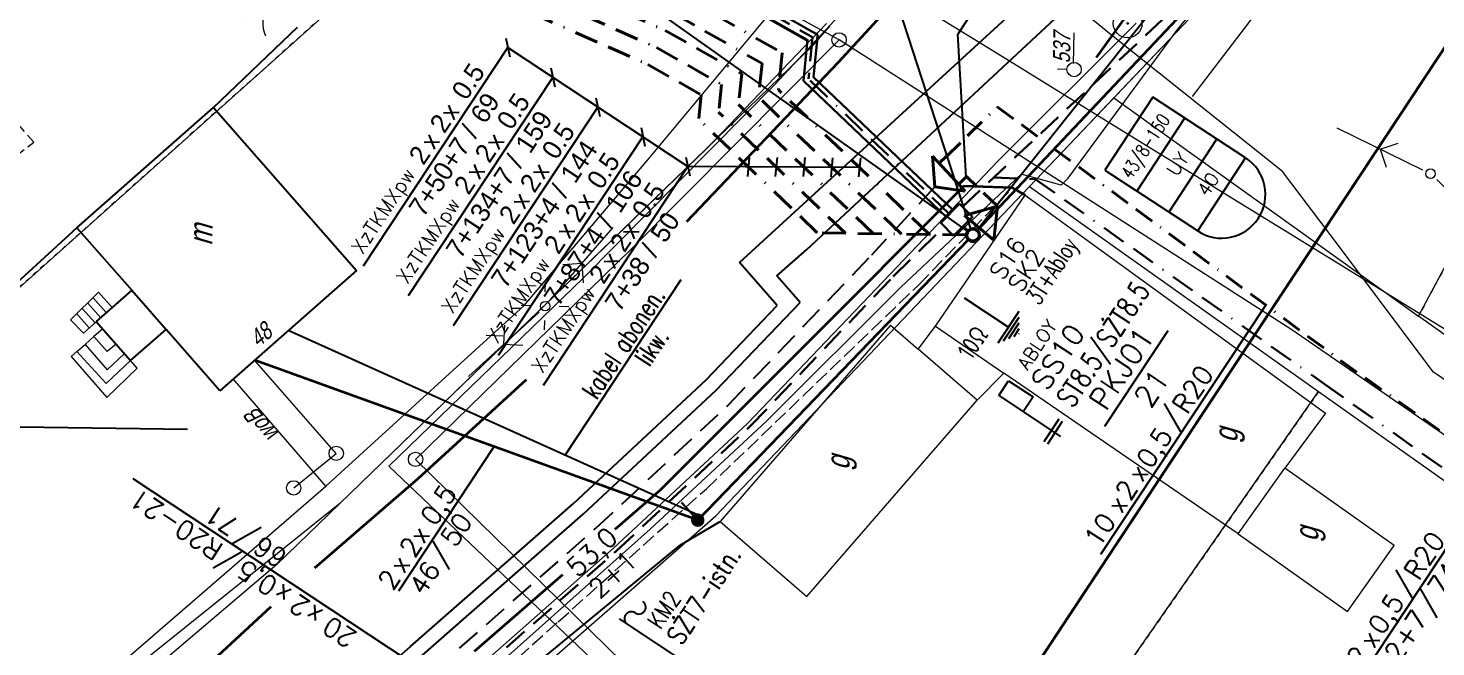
# Model space of a CAD drawing. Header units: millimetres. Extents: x 4848043 to 9699780, y 5827542 to 11659147.
# Drawn here: x 4849545.3 to 4849692.8, y 5830540 to 5830604.8 of the extents above; entities that cross this region are included whole.
import ezdxf
from ezdxf.enums import TextEntityAlignment as Align

# ---------------------------------------------------------------- set-up
doc = ezdxf.new("R2010")
doc.units = ezdxf.units.MM
doc.header["$MEASUREMENT"] = 0
for name, pattern in [('0', [0]), ('BORDER', [1.75, 0.5, -0.25, 0.5, -0.25, 0, -0.25]), ('DASHED', [0.75, 0.5, -0.25]), ('GUZ', [1, 0.5, -0.5]), ('KOC', [2, 1.5, -0.5]), ('KOJ', [0]), ('SCH', [0]), ('UOK', [1.5, 1, -0.5]), ('UPW', [0])]:
    doc.linetypes.add(name, pattern=pattern)
doc.layers.get('0').update_dxf_attribs({"lineweight": 18})
for name, color, linetype, lineweight in [('EADTD_T_0', 7, '0', 18), ('EBTPO_L_6', 9, '0', 18), ('EBUOA_T_0', 7, '0', 25), ('EBUOA_T_1', 251, '0', 25), ('EBUPP_L_2', 7, '0', 13), ('EBUPP_L_3', 6, '0', 25), ('EDZPD_L_0', 251, '0', 18), ('EUZPU_L_4', 251, 'GUZ', 18), ('SDRPK_L_0', 7, '0', 35), ('SDRPK_L_2', 251, 'KOC', 18), ('SZNPM_T_0', 251, '0', 18), ('SZNPS_T_0', 7, '0', 18), ('SZOPO_T_0', 251, '0', 18), ('TEL kable doziemne proj.', 32, 'BORDER', 30), ('TEL kanalizacja tel. proj.', 32, 'DASHED', 30), ('TEL rury', 6, 'Continuous', 30), ('TEL studnie projektowane', 32, 'Continuous', 30), ('TES kable doziemne proj.', 4, 'BORDER', 40), ('TES kable napow. proj.', 241, 'LIN_NAPOW_PROJ', 35), ('TES zakończenia projektowane', 4, 'Continuous', 40), ('TES złącza projektowane', 4, 'Continuous', 40), ('UEEPA_T_2', 251, '0', 18), ('UKKPA_L_6', 251, 'UOK', 9), ('UKKPA_T_4', 251, '0', 18), ('UKKPOR_L_0', 36, '0', 18), ('UTTPA_T_2', 34, '0', 18), ('UTTPO_L_0', 34, '0', 18), ('UWWOO_T_0', 251, '0', 18), ('UWWPO_L_0', 162, 'UPW', 18)]:
    doc.layers.add(name, color=color, linetype=linetype, lineweight=lineweight)
for name, color, linetype in [('OPIS_KABLA', 30, 'Continuous'), ('OPIS_RURY', 6, 'Continuous'), ('RURY-ISTN', 6, 'Continuous'), ('S-T-DLUG', 30, 'Continuous'), ('SZOPO_L_0', 251, 'BGS'), ('TEL długości przelotów', 30, 'Continuous'), ('TES kable kanałowe istn.', 140, 'Continuous'), ('TES kable kanałowe likw.', 9, 'KAB_KANAL_LIKW'), ('TES kable kanałowe proj.', 4, 'DASHED'), ('TES kable napow. likw.', 9, 'LIN_NAPOW_LIKW'), ('TES opisy kabli abon.', 30, 'Continuous'), ('TES opisy kabli rozdz.', 30, 'Continuous'), ('TES opisy zakończeń', 30, 'Continuous'), ('TES rury', 6, 'Continuous'), ('TES zakończenia istniejące', 140, 'Continuous')]:
    doc.layers.add(name, color=color, linetype=linetype)
doc.layers.add('RYS layout', color=7, linetype='Continuous', lineweight=30, plot=False)
doc.styles.add('ROMANS', font='simplex.shx')
doc.styles.add('SIMPLEX', font='simplex.shx', dxfattribs={"width": 0.8, "height": 1.5})
doc.styles.add('Simplex2', font='simplex.shx', dxfattribs={"width": 0.7})
doc.styles.get("Standard").update_dxf_attribs({"font": 'txt', "width": 0.8, "oblique": 15})
doc.linetypes.add('BGS', pattern='A,2.5,[133,ltypeshp.shx,S=0.2,R=0,X=0,Y=0],2.5', length=5)
doc.linetypes.add('KAB_KANAL_LIKW', pattern='A,0.5,[131,ltypeshp.shx,S=0.1,R=0,X=-0.1,Y=-0.1],0.2,[131,ltypeshp.shx,S=0.1,R=180,X=-0.1,Y=0.1],0.1', length=0.8)
doc.linetypes.add('LIN_NAPOW_LIKW', pattern='A,0.0001,[131,ltypeshp.shx,S=0.1,R=20,X=0.34023,Y=-0.12817],-0.1,[131,ltypeshp.shx,S=0.1,R=200,X=0.35977,Y=0.12817],-0.3,[135,l_napow.shx,S=0.1,R=0,X=-0.4,Y=0],-0.2,[135,l_napow.shx,S=0.1,R=180,X=0.2,Y=0],-0.2', length=0.8001)
doc.linetypes.add('LIN_NAPOW_PROJ', pattern='A,0.0001,-0.4,[136,l_napow.shx,S=0.1,R=0,X=-0.4,Y=0],-0.2,[137,l_napow.shx,S=0.1,R=0,X=-0.2,Y=0],-0.2', length=0.8001)

# ---------------------------------------------------------------- blocks, each defined once
blk = doc.blocks.new('OSM')
at = {"color": 0}
blk.add_line((0, 0.375), (0, 0.875), dxfattribs=at)
blk.add_circle((0, 0), 0.375, dxfattribs=at)
blk = doc.blocks.new('OSP')
at = {"color": 0}
for radius in [0.75, 0.045]:
    blk.add_circle((0, 0), radius, dxfattribs=at)
blk = doc.blocks.new('BGB')
at = {"color": 0}
for centre, start, end in [((-1.5, 0.021), 0, 60.404), ((1.5, 0.021), 120, 180.404)]:
    blk.add_arc(centre, 1.5, start, end, dxfattribs=at)
blk = doc.blocks.new('SLS')
at = {"color": 0}
blk.add_circle((0, 0), 0.25, dxfattribs=at)
blk.add_circle((0, 0), 0.25, dxfattribs=at)
blk = doc.blocks.new('PNN')
at = {"color": 0}
for p, q in [((0.4395, 0.01539), (5.4395, 0.01539)), ((2.9395, 0.01539), (2.2324, 0.72249)), ((2.9395, 0.01539), (2.2324, -0.69171))]:
    blk.add_line(p, q, dxfattribs=at)
blk = doc.blocks.new('LAT')
at = {"color": 0}
for p, q in [((0.00809, 0.758155), (0.00809, 1.258155)), ((-1.24191, 0.008155), (-0.74191, 0.008155)), ((0.75809, 0.008155), (1.25809, 0.008155)), ((0.00809, -0.741845), (0.00809, -1.241845))]:
    blk.add_line(p, q, dxfattribs=at)
blk = doc.blocks.new('UKK')
at = {"color": 0}
blk.add_circle((0, 0), 0.375, dxfattribs=at)
blk = doc.blocks.new('KBR-SL1P')
for p, q in [((0, 0), (-1, 1.482)), ((-1, 1.482), (1, 1.482)), ((1, 1.482), (0, 0))]:
    blk.add_line(p, q)
blk.add_circle((0, 1.982), 0.35)
blk = doc.blocks.new('KB-RZP')
at = {"style": 'SIMPLEX'}
for s, p in [('/', (0.5, 0.389)), ('x', (-4.75, 0.25)), ('x', (-2.783, 0.25))]:
    blk.add_text(s, height=1, dxfattribs=at).set_placement(p)
at = {"style": 'SIMPLEX', "flags": 1}
blk.add_attdef('TYP-KAB', text='', height=0.5, dxfattribs=at).set_placement((-8.408, 0.25), align=Align.RIGHT)
at = {"style": 'SIMPLEX'}
for tag, p in [('POJ-KAB', (-5.158, 0.25)), ('DL-KAB', (0.19, -1.25))]:
    blk.add_attdef(tag, text='', height=1, dxfattribs=at).set_placement(p, align=Align.RIGHT)
for tag, p in [('KONS-KAB', (-3.5, 0.25)), ('SR-ZYL', (-0.85, 0.25)), ('SEP', (0.835, -1.25))]:
    blk.add_attdef(tag, text='', height=1, dxfattribs=at).set_placement(p, align=Align.CENTER)
for tag, p in [('NR-KAB', (1.5, 0.25)), ('DL-MON', (1.5, -1.25))]:
    blk.add_attdef(tag, p, '', height=1, dxfattribs=at)
at = {"style": 'SIMPLEX', "flags": 1}
blk.add_attdef('REJ-SZAF', (7.64, 0.25), '', height=0.5, dxfattribs=at)
blk = doc.blocks.new('KB-IWP')
at = {"style": 'SIMPLEX'}
for p in [(-1.218, 0.25), (0.637, 0.25)]:
    blk.add_text('x', height=1, dxfattribs=at).set_placement(p, align=Align.RIGHT)
at = {"style": 'SIMPLEX', "flags": 1}
blk.add_attdef('TYP-KAB', text='', height=0.5, dxfattribs=at).set_placement((-6.017, 0.25), align=Align.RIGHT)
at = {"style": 'SIMPLEX'}
for tag, p in [('POJ-KAB', (-2.134, 0.25)), ('DL-KAB', (-0.618, -1.25))]:
    blk.add_attdef(tag, text='', height=1, dxfattribs=at).set_placement(p, align=Align.RIGHT)
for tag, p in [('KONS-KAB', (-0.519, 0.25)), ('SR-ZYL', (2.116, 0.25)), ('SEP', (-0.022, -1.25))]:
    blk.add_attdef(tag, text='', height=1, dxfattribs=at).set_placement(p, align=Align.CENTER)
at = {"style": 'SIMPLEX', "flags": 1}
blk.add_attdef('REJ-SZAF', (6.387, 0.25), '', height=0.5, dxfattribs=at)
at = {"style": 'SIMPLEX'}
blk.add_attdef('DL-MON', (0.697, -1.25), '', height=1, dxfattribs=at)
blk = doc.blocks.new('KBR-ZP2')
blk.add_line((-4, 2), (4, 2))
at = {"style": 'SIMPLEX'}
for tag, p in [('REJ-SZAF', (0, 2.5)), ('NR-ZAK', (0, 0))]:
    blk.add_attdef(tag, text='', height=1.5, dxfattribs=at).set_placement(p, align=Align.CENTER)
blk = doc.blocks.new('S-T-DLUG')
at = {"style": 'ROMANS'}
blk.add_attdef('DL.KAN', text='', height=1, dxfattribs=at).set_placement((0, 0.3), align=Align.CENTER)
blk.add_attdef('L.OTW', text='', height=1, dxfattribs=at).set_placement((0, -0.3), align=Align.TOP_CENTER)
blk = doc.blocks.new('ZL-2P')
for p, q in [((0, 0), (1, 1.25)), ((1, 1.25), (1, -1.25)), ((1, 0.75), (1.5, 0.75)), ((1, -1.25), (0, 0)), ((1, -0.75), (1.5, -0.75))]:
    blk.add_line(p, q)
blk = doc.blocks.new('ZLOP')
for p, q in [((9.15, 0), (0, 0)), ((0, 0), (0, -11.62)), ((9.15, -11.62), (9.15, 0)), ((9.15, -4), (0, -4)), ((9.15, -8), (0, -8)), ((0, -11.62), (9.15, -11.62))]:
    blk.add_line(p, q)
blk.add_arc((4.58, -11.62), 4.58, 180, 0)
at = {"style": 'ROMANS', "width": 0.713756}
blk.add_attdef('MUFA', text='', height=1.41, dxfattribs=at).set_placement((0.63, -2.88), (8.18, -2.88), align=Align.FIT)
at = {"style": 'ROMANS'}
for tag, p in [('LACZNIK', (4.71, -6.72)), ('PARY', (4.69, -10.56))]:
    blk.add_attdef(tag, text='', height=1.41, dxfattribs=at).set_placement(p, align=Align.CENTER)
for tag, flags, p in [('NRZL', 4, (4.68, -14.12)), ('BOKT', 1, (4.69, -17.8))]:
    blk.add_attdef(tag, text='', height=1.41, dxfattribs=dict(at, flags=flags)).set_placement(p, align=Align.CENTER)

msp = doc.modelspace()

# ---------------------------------------------------------------- hatches: boundary and pattern name
at = {"layer": 'UTTPA_T_2', "linetype": 'LIN_NAPOW_LIKW'}
h = msp.add_hatch(color=140, dxfattribs=at)
h.paths.add_polyline_path([(4849614.8, 5830553.5, 0.215792), (4849614.84, 5830552.92), (4849615.46, 5830553.25), (4849615.82, 5830552.65, 0.170354), (4849616.12, 5830553.01, 1)])
h.paths.add_polyline_path([(4849615.46, 5830553.25), (4849614.84, 5830552.92, 0.427671), (4849615.82, 5830552.65)])
h = msp.add_hatch(color=140, dxfattribs=at)
h.paths.add_polyline_path([(4849614.95, 5830553.44, 0.215792), (4849614.99, 5830553), (4849615.46, 5830553.26), (4849615.74, 5830552.79, 0.170354), (4849615.97, 5830553.07, 1)])
h.paths.add_polyline_path([(4849615.46, 5830553.26), (4849614.99, 5830553, 0.427671), (4849615.74, 5830552.79)])

# ---------------------------------------------------------------- linework, layer by layer
at = {"layer": 'EBTPO_L_6', "linetype": 'SCH'}
for p, q in [((4849552.7, 5830577.14), (4849549.78, 5830574.23)), ((4849554.13, 5830575.51), (4849552.7, 5830577.14)), ((4849551.56, 5830576), (4849552.91, 5830574.46)), ((4849552.13, 5830576.57), (4849553.52, 5830574.98)), ((4849551.12, 5830572.83), (4849549.78, 5830574.23)), ((4849550.42, 5830574.88), (4849551.73, 5830573.38)), ((4849550.99, 5830575.43), (4849552.34, 5830573.91)), ((4849552.48, 5830574.04), (4849551.12, 5830572.83))]:
    msp.add_line(p, q, dxfattribs=at)
at = {"layer": 'EBTPO_L_6', "linetype": '0'}
for p, q in [((4849553.15, 5830573.29), (4849552.23, 5830572.49)), ((4849550.43, 5830570.9), (4849551.3, 5830571.66)), ((4849551.3, 5830571.66), (4849552.23, 5830572.49)), ((4849551.3, 5830571.66), (4849553.63, 5830569)), ((4849553.63, 5830570.9), (4849552.23, 5830572.49)), ((4849554.54, 5830571.69), (4849553.63, 5830570.9)), ((4849549.84, 5830570.39), (4849550.43, 5830570.9)), ((4849549.84, 5830570.39), (4849553.58, 5830566.1)), ((4849553.51, 5830567.58), (4849550.43, 5830570.9)), ((4849556.07, 5830569.96), (4849553.51, 5830567.58)), ((4849553.63, 5830569), (4849555.42, 5830570.69)), ((4849556.76, 5830569.17), (4849556.07, 5830569.96)), ((4849556.07, 5830569.96), (4849556.07, 5830569.96)), ((4849553.58, 5830566.1), (4849556.76, 5830569.17))]:
    msp.add_line(p, q, dxfattribs=at)
at = {"layer": 'EBUPP_L_2', "linetype": '0'}
for p, q in [((4849640.35, 5830573.57), (4849649.75, 5830587.27)), ((4849649.75, 5830587.27), (4849681.21, 5830564.44)), ((4849635.65, 5830573.68), (4849617.82, 5830553.11)), ((4849635.65, 5830573.68), (4849638.56, 5830571.17)), ((4849638.56, 5830571.17), (4849640.35, 5830573.57)), ((4849640.35, 5830573.57), (4849647.52, 5830568.65)), ((4849638.78, 5830570.96), (4849638.56, 5830571.17)), ((4849644.73, 5830565.82), (4849638.78, 5830570.96)), ((4849647.52, 5830568.65), (4849644.73, 5830565.82)), ((4849672.04, 5830551.81), (4849647.52, 5830568.65)), ((4849626.9, 5830545.25), (4849644.73, 5830565.82)), ((4849681.21, 5830564.44), (4849676.93, 5830558.7)), ((4849672.04, 5830551.81), (4849676.93, 5830558.7)), ((4849688.39, 5830550.61), (4849676.93, 5830558.7)), ((4849617.82, 5830553.11), (4849626.9, 5830545.25)), ((4849672.04, 5830551.81), (4849683.5, 5830543.7)), ((4849683.5, 5830543.7), (4849688.39, 5830550.61))]:
    msp.add_line(p, q, dxfattribs=at)
at = {"layer": 'EBUPP_L_3', "linetype": '0'}
for p, q in [((4849550.44, 5830583.86), (4849564.76, 5830596.45)), ((4849564.76, 5830596.45), (4849579.74, 5830579.4)), ((4849550.44, 5830583.86), (4849556.18, 5830577.32)), ((4849579.74, 5830579.4), (4849565.41, 5830566.81)), ((4849556.18, 5830577.32), (4849552.46, 5830574.06)), ((4849556.18, 5830577.32), (4849559.79, 5830573.21)), ((4849552.46, 5830574.06), (4849556.07, 5830569.96)), ((4849556.07, 5830569.96), (4849559.79, 5830573.21)), ((4849565.41, 5830566.81), (4849559.79, 5830573.21))]:
    msp.add_line(p, q, dxfattribs=at)
at = {"layer": 'EDZPD_L_0', "linetype": '0'}
for p, q in [((4849667.28, 5830597.6), (4849760.08, 5830719.51)), ((4849690.95, 5830574.63), (4849745.65, 5830677.17)), ((4849617.37, 5830553.72), (4849699.56, 5830640.01)), ((4849659.04, 5830597.47), (4849699.56, 5830640.01)), ((4849593.98, 5830621.89), (4849387.52, 5830437.49)), ((4849628.93, 5830605.26), (4849616.48, 5830592.24)), ((4849629.27, 5830604.98), (4849627.33, 5830602.79)), ((4849627.33, 5830602.79), (4849571.37, 5830548.6)), ((4849650.19, 5830588.18), (4849659.04, 5830597.47)), ((4849659.04, 5830597.47), (4849690.95, 5830574.63)), ((4849616.48, 5830592.24), (4849577.99, 5830554.99)), ((4849617.37, 5830553.72), (4849650.19, 5830588.18)), ((4849650.19, 5830588.18), (4849680.47, 5830566.72)), ((4849748.29, 5830533.62), (4849690.95, 5830574.63)), ((4849604.54, 5830457.92), (4849680.47, 5830566.72)), ((4849680.47, 5830566.72), (4849719.64, 5830538.97)), ((4849577.99, 5830554.99), (4849438.86, 5830443.63)), ((4849552.61, 5830497.15), (4849617.37, 5830553.72)), ((4849561.65, 5830505.05), (4849617.37, 5830553.72)), ((4849571.37, 5830548.6), (4849515.41, 5830501.07))]:
    msp.add_line(p, q, dxfattribs=at)
at = {"layer": 'EUZPU_L_4', "linetype": 'GUZ'}
for p, q in [((4849745.65, 5830677.17), (4849690.95, 5830574.63)), ((4849593.98, 5830621.89), (4849470.21, 5830511.38)), ((4849680.47, 5830566.72), (4849640.05, 5830508.79))]:
    msp.add_line(p, q, dxfattribs=at)
at = {"layer": 'OPIS_RURY'}
for p, q in [((4849643.35, 5830576.54), (4849648.01, 5830573.46)), ((4849646.92, 5830571.81), (4849649.11, 5830575.12)), ((4849647.48, 5830572.04), (4849649.11, 5830574.52)), ((4849648.03, 5830572.26), (4849649.12, 5830573.92)), ((4849648.59, 5830572.49), (4849649.13, 5830573.32)), ((4849649.07, 5830572.72), (4849649.11, 5830572.79))]:
    msp.add_line(p, q, dxfattribs=at)
at = {"layer": 'RURY-ISTN'}
for p, q in [((4849646.99, 5830566.29), (4849648.02, 5830567.84)), ((4849648.02, 5830567.84), (4849650.58, 5830566.15)), ((4849646.99, 5830566.29), (4849653.46, 5830562.01)), ((4849650.58, 5830566.15), (4849649.55, 5830564.6)), ((4849653.27, 5830563.84), (4849651.7, 5830561.47)), ((4849653.64, 5830563.6), (4849652.07, 5830561.22))]:
    msp.add_line(p, q, dxfattribs=at)
at = {"layer": 'RYS layout'}
for points in [[(4849188.43, 5830355.33), (4849572.03, 5830935.54), (4849809.77, 5830778.36), (4849426.16, 5830198.15)], [(4849519.6, 5830339.47), (4849740.2, 5830673.14), (4849977.94, 5830515.95), (4849757.33, 5830182.29)]]:
    msp.add_lwpolyline(points, close=True, dxfattribs=at)
at = {"layer": 'SDRPK_L_0', "linetype": 'KOJ'}
for p, q in [((4849630.2, 5830601.22), (4849656.47, 5830629.82)), ((4849661.62, 5830607.88), (4849657.17, 5830601.7)), ((4849614.31, 5830584.53), (4849630.2, 5830601.22)), ((4849643.33, 5830588.22), (4849626.18, 5830571.07)), ((4849648.43, 5830588.05), (4849643.33, 5830588.22)), ((4849649.75, 5830587.27), (4849648.43, 5830588.05)), ((4849626.18, 5830571.07), (4849611.52, 5830556.41)), ((4849597.48, 5830567.96), (4849586.15, 5830557.58)), ((4849586.15, 5830557.58), (4849575.33, 5830548.23)), ((4849611.52, 5830556.41), (4849606.77, 5830552.29)), ((4849601.28, 5830547.52), (4849592.05, 5830539.51)), ((4849570.76, 5830544.17), (4849549.76, 5830524.86))]:
    msp.add_line(p, q, dxfattribs=at)
at = {"layer": 'SDRPK_L_2', "linetype": 'KOC'}
for p, q in [((4849638.62, 5830577.91), (4849648.43, 5830588.05)), ((4849616.36, 5830556.54), (4849638.62, 5830577.91)), ((4849600.83, 5830542.6), (4849616.36, 5830556.54)), ((4849587.72, 5830530.83), (4849600.83, 5830542.6))]:
    msp.add_line(p, q, dxfattribs=at)
at = {"layer": 'SZOPO_L_0', "linetype": 'BGS'}
for p, q in [((4849627.04, 5830603.38), (4849614.94, 5830610.25)), ((4849564.76, 5830596.45), (4849573.56, 5830604.87)), ((4849550.44, 5830583.86), (4849538.89, 5830573.29)), ((4849541.72, 5830563.05), (4849562.04, 5830562.79)), ((4849613.61, 5830550.63), (4849617.82, 5830553.11)), ((4849595.73, 5830535.91), (4849613.61, 5830550.63))]:
    msp.add_line(p, q, dxfattribs=at)
at = {"layer": 'TEL kable doziemne proj.', "ltscale": 5}
for p, q in [((4849641.83, 5830585.31), (4849627.05, 5830599.46)), ((4849643.26, 5830584.02), (4849643.76, 5830583.57)), ((4849615.46, 5830553.26), (4849612.98, 5830555.93))]:
    msp.add_line(p, q, dxfattribs=at)
for points in [[(4849491.59, 5830726.04), (4849467.76, 5830683.08), (4849486.03, 5830674.39), (4849500.74, 5830667.78), (4849518.69, 5830659.31), (4849525.68, 5830656.59), (4849534.63, 5830652.58), (4849552.1, 5830645.78), (4849565.5, 5830645.09), (4849598.26, 5830627.88), (4849594.15, 5830620.06), (4849598.96, 5830617.97), (4849615.21, 5830610.79), (4849627.49, 5830603.81), (4849627.05, 5830599.46)], [(4849646.44, 5830589.12), (4849650.8, 5830588.97), (4849681.05, 5830567.53), (4849720.22, 5830539.79), (4849742.1, 5830524.26)]]:
    msp.add_lwpolyline(points, dxfattribs=at)
at = {"layer": 'TEL kanalizacja tel. proj.', "ltscale": 5}
msp.add_line((4849643.17, 5830586.06), (4849664.51, 5830606.02), dxfattribs=at)
msp.add_lwpolyline([(4849567.16, 5830515.06), (4849589.8, 5830534.98), (4849606.92, 5830550.02), (4849620.96, 5830563.08), (4849635.93, 5830578.76), (4849641.28, 5830583.99)], dxfattribs=at)
at = {"layer": 'TEL rury'}
for p, q in [((4849626.91, 5830603.56), (4849618.9, 5830608.12)), ((4849627.4, 5830604.43), (4849619.4, 5830608.99)), ((4849626.53, 5830599.26), (4849626.96, 5830603.58)), ((4849627.4, 5830604.43), (4849627.99, 5830604.1)), ((4849627.96, 5830603.48), (4849627.99, 5830604.1)), ((4849627.57, 5830599.65), (4849627.96, 5830603.48)), ((4849641.52, 5830584.98), (4849626.53, 5830599.26)), ((4849642.21, 5830585.7), (4849627.57, 5830599.65))]:
    msp.add_line(p, q, dxfattribs=at)
at = {"layer": 'TEL studnie projektowane'}
msp.add_lwpolyline([(4849642.25, 5830583.02), (4849644.23, 5830585), (4849642.88, 5830586.36), (4849640.9, 5830584.38)], close=True, dxfattribs=at)
at = {"layer": 'TES kable doziemne proj.', "ltscale": 5}
for p, q in [((4849639.73, 5830583.17), (4849623.92, 5830598.3)), ((4849633.86, 5830583.25), (4849619.74, 5830596.76)), ((4849636.79, 5830583.21), (4849621.83, 5830597.53)), ((4849627.98, 5830583.34), (4849615.56, 5830595.22)), ((4849630.92, 5830583.3), (4849617.65, 5830595.99)), ((4849643.52, 5830589.12), (4849643.62, 5830589.22)), ((4849643.58, 5830583.12), (4849627.98, 5830583.34))]:
    msp.add_line(p, q, dxfattribs=at)
at = {"layer": 'TES kable doziemne proj.', "ltscale": 4}
msp.add_line((4849646.84, 5830586.13), (4849643.62, 5830589.22), dxfattribs=at)
at = {"layer": 'TES kable doziemne proj.', "ltscale": 5}
for points in [[(4849489.26, 5830728.02), (4849474.3, 5830701.06), (4849471.53, 5830700.18), (4849460.8, 5830680.86), (4849483.93, 5830669.85), (4849498.65, 5830663.24), (4849516.71, 5830654.71), (4849520.23, 5830653.35), (4849521.17, 5830650.83), (4849522.98, 5830650.13), (4849531.92, 5830646.12), (4849550.61, 5830638.85), (4849563.61, 5830638.18), (4849587.04, 5830625.87), (4849581.67, 5830615.66), (4849595.35, 5830609.73), (4849611.15, 5830602.74), (4849617.94, 5830598.88), (4849617.65, 5830595.99)], [(4849586.24, 5830630.8), (4849592.44, 5830627.55), (4849587.22, 5830617.62), (4849596.96, 5830613.39), (4849612.96, 5830606.32), (4849622.19, 5830601.07), (4849622.19, 5830601.07), (4849621.83, 5830597.53)], [(4849596.08, 5830630.18), (4849589.99, 5830618.6), (4849597.76, 5830615.23), (4849613.86, 5830608.11), (4849624.31, 5830602.17), (4849623.92, 5830598.3)], [(4849584.78, 5830629.31), (4849589.74, 5830626.71), (4849584.45, 5830616.64), (4849596.16, 5830611.56), (4849612.06, 5830604.53), (4849620.07, 5830599.97), (4849619.74, 5830596.76)], [(4849581.34, 5830626.6), (4849584.34, 5830625.03), (4849578.9, 5830614.69), (4849594.55, 5830607.9), (4849610.25, 5830600.95), (4849615.82, 5830597.79), (4849615.56, 5830595.22)]]:
    msp.add_lwpolyline(points, dxfattribs=at)
at = {"layer": 'TES kable doziemne proj.', "ltscale": 4.2}
msp.add_lwpolyline([(4849641.47, 5830591.31), (4849646.83, 5830596.54), (4849646.83, 5830596.54), (4849682.78, 5830569.98), (4849721.95, 5830542.24), (4849743.84, 5830526.71)], dxfattribs=at)
at = {"layer": 'TES kable kanałowe istn.', "linetype": 'ByBlock'}
for p, q in [((4849626.89, 5830581.61), (4849658.44, 5830610.95)), ((4849623.73, 5830578.83), (4849626.89, 5830581.61)), ((4849626.17, 5830576.05), (4849623.73, 5830578.83)), ((4849617.39, 5830566.86), (4849626.17, 5830576.05)), ((4849603.45, 5830553.89), (4849617.39, 5830566.86)), ((4849586.36, 5830538.88), (4849603.45, 5830553.89))]:
    msp.add_line(p, q, dxfattribs=at)
at = {"layer": 'TES kable kanałowe likw.', "linetype": 'KAB_KANAL_LIKW', "ltscale": 5}
for p, q in [((4849619.84, 5830580.23), (4849655.62, 5830613.04)), ((4849639.78, 5830595.65), (4849639.78, 5830595.65)), ((4849623.79, 5830575.74), (4849619.84, 5830580.23)), ((4849616.34, 5830567.93), (4849623.79, 5830575.74)), ((4849602.44, 5830555), (4849616.34, 5830567.93)), ((4849585.37, 5830540.01), (4849602.44, 5830555)), ((4849559.44, 5830517.19), (4849585.37, 5830540.01))]:
    msp.add_line(p, q, dxfattribs=at)
at = {"layer": 'TES kable kanałowe proj.', "ltscale": 5}
msp.add_line((4849640.3, 5830588.17), (4849633.66, 5830581.01), dxfattribs=at)
msp.add_lwpolyline([(4849565.05, 5830517.46), (4849587.69, 5830537.38), (4849604.77, 5830552.39), (4849618.71, 5830565.36), (4849633.66, 5830581.01), (4849633.66, 5830581.01)], dxfattribs=at)
at = {"layer": 'TES kable napow. likw.', "ltscale": 5}
for p, q in [((4849643.71, 5830583.51), (4849580.46, 5830628.45)), ((4849644.06, 5830583.77), (4849630.62, 5830625)), ((4849644.71, 5830583.65), (4849673.46, 5830619.79)), ((4849615.83, 5830553.64), (4849643.8, 5830582.59)), ((4849615.83, 5830553.64), (4849572.58, 5830573.1))]:
    msp.add_line(p, q, dxfattribs=at)
at = {"layer": 'TES kable napow. proj.', "ltscale": 5}
for p, q in [((4849644.76, 5830583.62), (4849675.93, 5830616.65)), ((4849643.79, 5830582.6), (4849615.46, 5830553.26)), ((4849615.46, 5830553.26), (4849569.03, 5830570.01))]:
    msp.add_line(p, q, dxfattribs=at)
at = {"layer": 'TES opisy kabli rozdz.'}
for p, q in [((4849655.04, 5830622.82), (4849642.68, 5830604.13)), ((4849595.37, 5830603.72), (4849595.77, 5830601.76)), ((4849643.57, 5830589.17), (4849642.68, 5830604.13)), ((4849580.46, 5830579.87), (4849595.57, 5830602.74)), ((4849595.57, 5830602.74), (4849614.43, 5830590.27)), ((4849600.09, 5830600.6), (4849600.49, 5830598.64)), ((4849585.17, 5830576.76), (4849600.29, 5830599.62)), ((4849589.89, 5830573.64), (4849605, 5830596.5)), ((4849604.8, 5830597.48), (4849605.2, 5830595.52)), ((4849604.8, 5830597.48), (4849605.2, 5830595.52)), ((4849594.6, 5830570.52), (4849609.72, 5830593.38)), ((4849609.52, 5830594.36), (4849609.92, 5830592.4)), ((4849609.52, 5830594.36), (4849609.92, 5830592.4)), ((4849599.32, 5830567.4), (4849614.43, 5830590.27)), ((4849614.23, 5830591.25), (4849614.63, 5830589.29)), ((4849632.4, 5830590.19), (4849614.43, 5830590.27)), ((4849620.86, 5830591.23), (4849620.68, 5830589.24)), ((4849623.77, 5830591.22), (4849623.58, 5830589.23)), ((4849626.68, 5830591.21), (4849626.49, 5830589.22)), ((4849629.58, 5830591.2), (4849629.4, 5830589.2)), ((4849632.49, 5830591.18), (4849632.3, 5830589.19)), ((4849657.68, 5830549.68), (4849674.94, 5830575.78)), ((4849594.12, 5830560.94), (4849584.12, 5830545.82)), ((4849681.93, 5830532.27), (4849699.18, 5830558.37)), ((4849587.35, 5830537.08), (4849556.33, 5830557.59))]:
    msp.add_line(p, q, dxfattribs=at)
at = {"layer": 'TES rury', "linetype": 'Continuous'}
for p, q in [((4849613.69, 5830578.42), (4849601.53, 5830560.03)), ((4849607.24, 5830542.91), (4849615, 5830537.77))]:
    msp.add_line(p, q, dxfattribs=at)
for centre, start, end in [((4849609.3, 5830544.14), 236.5292, 56.5292), ((4849608.5, 5830542.94), 56.5292, 236.5292)]:
    msp.add_arc(centre, 0.721, start, end, dxfattribs=at)
at = {"layer": 'UKKPA_L_6', "linetype": 'UOK'}
for p, q in [((4849545.92, 5830592.82), (4849542.62, 5830596.7)), ((4849541.72, 5830589.64), (4849545.92, 5830592.82))]:
    msp.add_line(p, q, dxfattribs=at)
at = {"layer": 'UKKPOR_L_0', "linetype": '0'}
for p, q in [((4849630.26, 5830603.54), (4849598.86, 5830620.68)), ((4849630.27, 5830606.08), (4849623.56, 5830598.92)), ((4849630.26, 5830603.54), (4849608.42, 5830581.57)), ((4849653.26, 5830588.83), (4849630.26, 5830603.54)), ((4849623.56, 5830598.92), (4849603.51, 5830578.63)), ((4849677.67, 5830573.19), (4849653.26, 5830588.83)), ((4849608.42, 5830581.57), (4849585.91, 5830559.62)), ((4849603.51, 5830578.63), (4849583.1, 5830558.89)), ((4849707.09, 5830552.9), (4849677.67, 5830573.19)), ((4849577.6, 5830560.25), (4849569.03, 5830570.01)), ((4849573.15, 5830556.63), (4849577.6, 5830560.25)), ((4849610.94, 5830535.13), (4849585.91, 5830559.62)), ((4849583.1, 5830558.89), (4849608.43, 5830534.86))]:
    msp.add_line(p, q, dxfattribs=at)
at = {"layer": 'UTTPO_L_0', "linetype": '0'}
for p, q in [((4849665.75, 5830604.65), (4849683.7, 5830626.55)), ((4849646.84, 5830590.8), (4849661.37, 5830605.3)), ((4849654.25, 5830589.05), (4849665.75, 5830604.65)), ((4849635.64, 5830579.04), (4849646.84, 5830590.8)), ((4849649.33, 5830589.48), (4849636.74, 5830577.64)), ((4849653.53, 5830588.34), (4849649.33, 5830589.48)), ((4849654.25, 5830589.05), (4849653.53, 5830588.34)), ((4849620.68, 5830563.36), (4849635.64, 5830579.04)), ((4849636.74, 5830577.64), (4849622.65, 5830563.63)), ((4849606.65, 5830550.31), (4849620.68, 5830563.36)), ((4849622.65, 5830563.63), (4849610.48, 5830552.3)), ((4849610.48, 5830552.3), (4849588.75, 5830532.97)), ((4849589.54, 5830535.28), (4849606.65, 5830550.31))]:
    msp.add_line(p, q, dxfattribs=at)
at = {"layer": 'UWWPO_L_0', "linetype": 'UPW'}
for p, q in [((4849658.6, 5830604.19), (4849636.56, 5830622.37)), ((4849647.39, 5830601.75), (4849628.81, 5830613.21)), ((4849610.42, 5830591.19), (4849627.57, 5830611.87)), ((4849676.7, 5830589.77), (4849658.6, 5830604.19)), ((4849660.65, 5830593.58), (4849647.39, 5830601.75)), ((4849678.99, 5830582.29), (4849660.65, 5830593.58)), ((4849597.28, 5830575.74), (4849610.42, 5830591.19)), ((4849681.69, 5830583.16), (4849676.7, 5830589.77)), ((4849692.51, 5830568.74), (4849681.69, 5830583.16)), ((4849698.36, 5830570.34), (4849678.99, 5830582.29)), ((4849576.52, 5830556.81), (4849597.28, 5830575.74)), ((4849710.2, 5830556.67), (4849692.51, 5830568.74)), ((4849576.52, 5830556.81), (4849566.82, 5830568.05)), ((4849554.76, 5830538), (4849576.52, 5830556.81))]:
    msp.add_line(p, q, dxfattribs=at)

# ---------------------------------------------------------------- block references
at = {"layer": 'SZNPM_T_0', "xscale": 2, "yscale": 2, "zscale": 2, "rotation": 88.97723720235952}
msp.add_blockref('OSM', (4849654.87, 5830600.44), dxfattribs=at)
msp.add_blockref('OSM', (4849654.87, 5830600.44), dxfattribs=at)
at = {"layer": 'SZNPS_T_0', "color": 251, "xscale": 2, "yscale": 2, "zscale": 2, "rotation": 88.97723720235952}
msp.add_blockref('OSP', (4849660.48, 5830605.26), dxfattribs=at)
at = {"layer": 'SZOPO_T_0', "xscale": 1.99999999972127, "yscale": 1.99999999972127, "zscale": 1.99999999972127, "rotation": 145.2872371997271}
msp.add_blockref('BGB', (4849570.47, 5830607.01), dxfattribs=at)
at = {"layer": 'TEL długości przelotów', "xscale": 2, "yscale": 2, "zscale": 2, "rotation": 42.92023941014927}
msp.add_blockref('S-T-DLUG', (4849605.47, 5830548.75), dxfattribs=at).add_auto_attribs({'DL.KAN': '53,0', 'L.OTW': '2+1'})
at = {"layer": 'TES opisy kabli abon.', "linetype": 'Continuous', "xscale": 1.999999999546577, "yscale": 1.999999999546577, "zscale": 1.999999999546577, "rotation": 56.52915818062414}
msp.add_blockref('KB-IWP', (4849587.22, 5830550.5), dxfattribs=at).add_auto_attribs({'POJ-KAB': '2', 'KONS-KAB': '2', 'DL-KAB': '46', 'DL-MON': '50', 'SR-ZYL': '0,5', 'SEP': '/'})
at = {"layer": 'TES opisy kabli rozdz.'}
ref = msp.add_blockref('KB-IWP', (4849590.33, 5830594.84), dxfattribs=dict(at, xscale=2, yscale=2, zscale=2, rotation=56.52915820736354))
ref.add_attrib('POJ-KAB', '2', dxfattribs={"layer": '0', "height": 2, "rotation": 56.5292}).set_placement((4849587.56, 5830591.56), align=Align.RIGHT)
ref.add_attrib('KONS-KAB', '2', dxfattribs={"layer": '0', "height": 2, "rotation": 56.5292}).set_placement((4849589.34, 5830594.26), align=Align.CENTER)
ref.add_attrib('SR-ZYL', '0.5', dxfattribs={"layer": '0', "height": 2, "rotation": 56.5292}).set_placement((4849592.25, 5830598.65), align=Align.CENTER)
ref.add_attrib('DL-KAB', '7+50+7', dxfattribs={"layer": '0', "height": 2, "rotation": 56.5292}).set_placement((4849591.74, 5830592.43), align=Align.RIGHT)
ref.add_attrib('DL-MON', '69', (4849593.19, 5830594.63), dxfattribs={"layer": '0', "height": 2, "rotation": 56.5292})
ref.add_attrib('SEP', '/', dxfattribs={"layer": '0', "height": 2, "rotation": 56.5292}).set_placement((4849592.39, 5830593.43), align=Align.CENTER)
ref = msp.add_blockref('KB-IWP', (4849595.05, 5830591.73), dxfattribs=dict(at, xscale=1.999999999999999, yscale=1.999999999999999, zscale=1.999999999999999, rotation=56.52915820736354))
ref.add_attrib('POJ-KAB', '2', dxfattribs={"layer": '0', "height": 2, "rotation": 56.5292}).set_placement((4849592.28, 5830588.44), align=Align.RIGHT)
ref.add_attrib('KONS-KAB', '2', dxfattribs={"layer": '0', "height": 2, "rotation": 56.5292}).set_placement((4849594.05, 5830591.14), align=Align.CENTER)
ref.add_attrib('SR-ZYL', '0.5', dxfattribs={"layer": '0', "height": 2, "rotation": 56.5292}).set_placement((4849596.97, 5830595.53), align=Align.CENTER)
ref.add_attrib('DL-KAB', '7+134+7', dxfattribs={"layer": '0', "height": 2, "rotation": 56.5292}).set_placement((4849596.45, 5830589.32), align=Align.RIGHT)
ref.add_attrib('DL-MON', '159', (4849597.9, 5830591.51), dxfattribs={"layer": '0', "height": 2, "rotation": 56.5292})
ref.add_attrib('SEP', '/', dxfattribs={"layer": '0', "height": 2, "rotation": 56.5292}).set_placement((4849597.11, 5830590.31), align=Align.CENTER)
ref = msp.add_blockref('KB-IWP', (4849599.76, 5830588.61), dxfattribs=dict(at, xscale=1.999999999999999, yscale=1.999999999999999, zscale=1.999999999999999, rotation=56.52915820736354))
ref.add_attrib('POJ-KAB', '2', dxfattribs={"layer": '0', "height": 2, "rotation": 56.5292}).set_placement((4849596.99, 5830585.33), align=Align.RIGHT)
ref.add_attrib('KONS-KAB', '2', dxfattribs={"layer": '0', "height": 2, "rotation": 56.5292}).set_placement((4849598.77, 5830588.02), align=Align.CENTER)
ref.add_attrib('SR-ZYL', '0.5', dxfattribs={"layer": '0', "height": 2, "rotation": 56.5292}).set_placement((4849601.68, 5830592.42), align=Align.CENTER)
ref.add_attrib('DL-KAB', '7+123+4', dxfattribs={"layer": '0', "height": 2, "rotation": 56.5292}).set_placement((4849601.17, 5830586.2), align=Align.RIGHT)
ref.add_attrib('DL-MON', '144', (4849602.62, 5830588.39), dxfattribs={"layer": '0', "height": 2, "rotation": 56.5292})
ref.add_attrib('SEP', '/', dxfattribs={"layer": '0', "height": 2, "rotation": 56.5292}).set_placement((4849601.83, 5830587.19), align=Align.CENTER)
ref = msp.add_blockref('KB-IWP', (4849604.48, 5830585.49), dxfattribs=dict(at, xscale=1.999999999999999, yscale=1.999999999999999, zscale=1.999999999999999, rotation=56.52915820736354))
ref.add_attrib('POJ-KAB', '2', dxfattribs={"layer": '0', "height": 2, "rotation": 56.5292}).set_placement((4849601.71, 5830582.21), align=Align.RIGHT)
ref.add_attrib('KONS-KAB', '2', dxfattribs={"layer": '0', "height": 2, "rotation": 56.5292}).set_placement((4849603.48, 5830584.9), align=Align.CENTER)
ref.add_attrib('SR-ZYL', '0.5', dxfattribs={"layer": '0', "height": 2, "rotation": 56.5292}).set_placement((4849606.4, 5830589.3), align=Align.CENTER)
ref.add_attrib('DL-KAB', '7+87+4', dxfattribs={"layer": '0', "height": 2, "rotation": 56.5292}).set_placement((4849605.88, 5830583.08), align=Align.RIGHT)
ref.add_attrib('DL-MON', '106', (4849607.33, 5830585.28), dxfattribs={"layer": '0', "height": 2, "rotation": 56.5292})
ref.add_attrib('SEP', '/', dxfattribs={"layer": '0', "height": 2, "rotation": 56.5292}).set_placement((4849606.54, 5830584.08), align=Align.CENTER)
ref = msp.add_blockref('KB-IWP', (4849609.19, 5830582.37), dxfattribs=dict(at, xscale=1.999999999999999, yscale=1.999999999999999, zscale=1.999999999999999, rotation=56.52915820736354))
ref.add_attrib('POJ-KAB', '2', dxfattribs={"layer": '0', "height": 2, "rotation": 56.5292}).set_placement((4849606.42, 5830579.09), align=Align.RIGHT)
ref.add_attrib('KONS-KAB', '2', dxfattribs={"layer": '0', "height": 2, "rotation": 56.5292}).set_placement((4849608.2, 5830581.79), align=Align.CENTER)
ref.add_attrib('SR-ZYL', '0.5', dxfattribs={"layer": '0', "height": 2, "rotation": 56.5292}).set_placement((4849611.11, 5830586.18), align=Align.CENTER)
ref.add_attrib('DL-KAB', '7+38', dxfattribs={"layer": '0', "height": 2, "rotation": 56.5292}).set_placement((4849610.6, 5830579.96), align=Align.RIGHT)
ref.add_attrib('DL-MON', '50', (4849612.05, 5830582.16), dxfattribs={"layer": '0', "height": 2, "rotation": 56.5292})
ref.add_attrib('SEP', '/', dxfattribs={"layer": '0', "height": 2, "rotation": 56.5292}).set_placement((4849611.26, 5830580.96), align=Align.CENTER)
ref = msp.add_blockref('KB-RZP', (4849665.46, 5830561.45), dxfattribs=dict(at, xscale=2, yscale=2, zscale=2, rotation=56.52915817486027))
ref.add_attrib('POJ-KAB', '10', dxfattribs={"layer": '0', "height": 2, "rotation": 56.5292, "style": 'SIMPLEX'}).set_placement((4849659.36, 5830553.12), align=Align.RIGHT)
ref.add_attrib('KONS-KAB', '2', dxfattribs={"layer": '0', "height": 2, "rotation": 56.5292, "style": 'SIMPLEX'}).set_placement((4849661.19, 5830555.89), align=Align.CENTER)
ref.add_attrib('SR-ZYL', '0,5', dxfattribs={"layer": '0', "height": 2, "rotation": 56.5292, "style": 'SIMPLEX'}).set_placement((4849664.11, 5830560.31), align=Align.CENTER)
ref.add_attrib('NR-KAB', 'R20', (4849666.7, 5830564.23), dxfattribs={"layer": '0', "height": 2, "rotation": 56.5292, "style": 'SIMPLEX'})
at = {"layer": 'TES opisy kabli rozdz.', "xscale": 2, "yscale": 2, "zscale": 2}
for p, rotation, values in [((4849568.73, 5830549.39), 146.5291581778946, {'POJ-KAB': '20', 'KONS-KAB': '2', 'SR-ZYL': '0,5', 'NR-KAB': 'R20-21', 'DL-KAB': '66', 'DL-MON': '71', 'SEP': '/'}), ((4849689.71, 5830544.04), 56.52915817486027, {'POJ-KAB': '10', 'KONS-KAB': '2', 'SR-ZYL': '0,5', 'NR-KAB': 'R20', 'DL-KAB': '62+7', 'DL-MON': '74', 'SEP': '/'})]:
    msp.add_blockref('KB-RZP', p, dxfattribs=dict(at, rotation=rotation)).add_auto_attribs(values)
at = {"layer": 'TES opisy zakończeń', "xscale": 1.499999999878156, "yscale": 1.499999999878156, "zscale": 1.499999999878156, "rotation": 56.52915818046868}
msp.add_blockref('KBR-ZP2', (4849663.91, 5830566.45), dxfattribs=at).add_auto_attribs({'REJ-SZAF': 'PKJ01', 'NR-ZAK': '21'})
at = {"layer": 'TES zakończenia istniejące', "linetype": 'ByBlock', "ltscale": 5, "rotation": 56.71662228995471}
msp.add_blockref('ZLOP', (4849658.1, 5830589.91), dxfattribs=at).add_auto_attribs({'MUFA': '43/8-150', 'LACZNIK': 'UY', 'PARY': '40'})
at = {"layer": 'TES zakończenia projektowane', "xscale": 1.999999999179976, "yscale": 1.999999999179976, "zscale": 1.999999999179976, "rotation": 139.8169248826755}
msp.add_blockref('KBR-SL1P', (4849646.84, 5830586.13), dxfattribs=at)
at = {"layer": 'TES złącza projektowane', "xscale": 2, "yscale": 2, "zscale": 2, "rotation": 43.07948945702223}
msp.add_blockref('ZL-2P', (4849640.3, 5830588.17), dxfattribs=at)
at = {"layer": 'UEEPA_T_2'}
for name, p, xscale, yscale, zscale, rotation in [('PNN', (4849692.2, 5830589.53), 1.999999999655827, 1.999999999655827, 1.999999999655827, 153.8172371967166), ('SLS', (4849692.2, 5830589.53), 2, 2, 2, 88.97723720235952), ('PNN', (4849692.2, 5830589.53), 2.000000000182212, 2.000000000182212, 2.000000000182212, 315.1172371951175), ('PNN', (4849599.48, 5830575.66), 1.999999999915951, 1.999999999915951, 1.999999999915951, 48.91723719478094), ('LAT', (4849599.48, 5830575.66), 2, 2, 2, 88.97723720235952), ('PNN', (4849599.48, 5830575.66), 1.999999999938435, 1.999999999938435, 1.999999999938435, 222.3572371912861), ('SLS', (4849599.48, 5830575.66), 2, 2, 2, 88.97723720235952)]:
    msp.add_blockref(name, p, dxfattribs=dict(at, xscale=xscale, yscale=yscale, zscale=zscale, rotation=rotation))
at = {"layer": 'UKKPA_T_4', "xscale": 2, "yscale": 2, "zscale": 2, "rotation": 88.97723720235952}
for p in [(4849630.26, 5830603.54), (4849577.6, 5830560.25), (4849585.91, 5830559.62), (4849573.15, 5830556.63)]:
    msp.add_blockref('UKK', p, dxfattribs=at)
at = {"layer": 'UTTPA_T_2', "xscale": 2.2, "yscale": 2.2, "zscale": 2}
for p, rotation in [((4849644.28, 5830583.11), 88.97723720235952), ((4849615.46, 5830553.26), 287.1445998068563), ((4849615.46, 5830553.26), 88.97723720235952), ((4849615.46, 5830553.26), 88.97723720235952)]:
    msp.add_blockref('SLS', p, dxfattribs=dict(at, rotation=rotation))

# ---------------------------------------------------------------- texts
at = {"layer": 'EADTD_T_0', "insert": (4849569.47, 5830571.24), "char_height": 1.8, "attachment_point": 7, "rotation": 41.2743, "line_spacing_factor": 0.82}
msp.add_mtext('48', dxfattribs=at)
at = {"layer": 'EBUOA_T_0', "char_height": 2.48, "attachment_point": 5, "rotation": 88.9772, "line_spacing_factor": 0.82}
for insert in [(4849671.14, 5830562.12), (4849630.51, 5830559.25), (4849679.6, 5830551.77)]:
    msp.add_mtext('g', dxfattribs=dict(at, insert=insert))
at = {"layer": 'EBUOA_T_1', "insert": (4849564.66, 5830584.19), "char_height": 2.48, "attachment_point": 9, "rotation": 88.9772, "line_spacing_factor": 0.82}
msp.add_mtext('m', dxfattribs=at)
at = {"layer": 'OPIS_KABLA', "style": 'SIMPLEX'}
msp.add_text('ABLOY', height=1.4, rotation=56.5292, dxfattribs=at).set_placement((4849651.59, 5830571.26), align=Align.CENTER)
at = {"layer": 'OPIS_RURY', "style": 'SIMPLEX', "width": 0.8}
msp.add_text('10Ω', height=1.92, rotation=56.5292, dxfattribs=at).set_placement((4849644.13, 5830569.9))
at = {"layer": 'RURY-ISTN', "style": 'ROMANS', "width": 0.75}
msp.add_text('ST8.5/SŻT8.5', height=2.16, rotation=56.5292, dxfattribs=at).set_placement((4849654.7, 5830564.88))
at = {"layer": 'RURY-ISTN', "style": 'ROMANS'}
msp.add_text('SS10', height=2.16, rotation=56.5292, dxfattribs=at).set_placement((4849652.03, 5830566.65))
at = {"layer": 'S-T-DLUG', "style": 'ROMANS'}
for s, p in [('S16', (4849647.41, 5830578.25)), ('SK2', (4849649.35, 5830576.96))]:
    msp.add_text(s, height=1.8, rotation=57.3734, dxfattribs=at).set_placement(p)
at = {"layer": 'S-T-DLUG', "style": 'ROMANS', "width": 0.7}
msp.add_text('3T+Abloy', height=1.8, rotation=57.3734, dxfattribs=at).set_placement((4849651.22, 5830575.65))
at = {"layer": 'SZNPM_T_0', "insert": (4849653.56, 5830601.08), "char_height": 1.8, "attachment_point": 4, "rotation": 88.9772, "line_spacing_factor": 0.82}
msp.add_mtext('{\\L537}\\P', dxfattribs=at)
at = {"layer": 'TES opisy kabli rozdz.', "style": 'SIMPLEX'}
for p in [(4849583.13, 5830585.25), (4849587.84, 5830582.13), (4849592.56, 5830579.02), (4849597.27, 5830575.9), (4849601.99, 5830572.78)]:
    msp.add_text('XzTKMXpw', height=1.5, rotation=56.5292, dxfattribs=at).set_placement(p, align=Align.CENTER)
at = {"layer": 'TES rury', "linetype": 'Continuous'}
for s, height, style, width, p in [('kabel abonen.', 2, 'Simplex2', 0.7, (4849604.85, 5830565.78)), ('likw.', 2, 'Simplex2', 0.7, (4849610.38, 5830569.24)), ('SŻT7-istn.', 2, 'ROMANS', 0.8, (4849613.75, 5830540.04)), ('KM2', 1.8, 'ROMANS', 0.8, (4849611.57, 5830541.7))]:
    msp.add_text(s, height=height, rotation=56.5292, dxfattribs=dict(at, style=style, width=width)).set_placement(p)
at = {"layer": 'UWWOO_T_0', "insert": (4849570.54, 5830563.72), "char_height": 1.8, "attachment_point": 8, "rotation": 130.847, "line_spacing_factor": 0.82}
msp.add_mtext('woB', dxfattribs=at)

doc.saveas('drawing.dxf')
